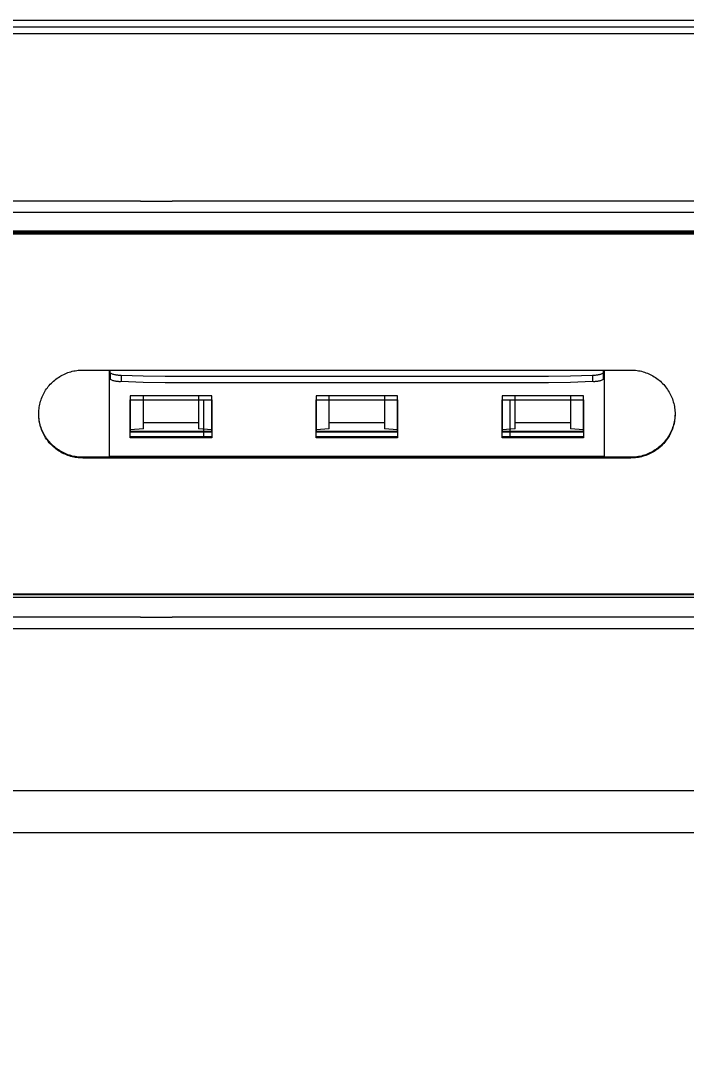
# Model space of a CAD drawing. Header units: inches. Extents: x -8 to 201, y -1 to 136.
# Drawn here: x 58.54 to 62.7, y 119.31 to 125.76 of the extents above; entities that cross this region are included whole.
import ezdxf

# ---------------------------------------------------------------- set-up
doc = ezdxf.new("R2010")
doc.units = ezdxf.units.IN
doc.layers.add('ZANO_R', color=7, linetype='Continuous', lineweight=0)
doc.layers.add('ZANO_W', color=1, linetype='Continuous', lineweight=0)
doc.styles.get("Standard").update_dxf_attribs({"font": 'arial.ttf'})
doc.dimstyles.new('amerykanie', dxfattribs={"dimtxt": 50, "dimasz": 50, "dimexe": 0.5, "dimexo": 0.5, "dimgap": 1, "dimtad": 1, "dimdec": 0, "dimzin": 0, "dimlunit": 5, "dimtxsty": 'Standard', "dimcen": 0.09, "dimclrd": 1, "dimclre": 1, "dimclrt": 1, "dimazin": 0, "dimtfac": 1, "dimtdec": 0, "dimtmove": 0, "dimatfit": 3, "dimfxl": 1, "dimtzin": 0, "dimarcsym": 1})

# ---------------------------------------------------------------- blocks, each defined once
blk = doc.blocks.new('*D477')
at = {"layer": 'ZANO_W', "color": 1, "lineweight": -2}
blk.add_arc((154.9429, 107.9573), 5.9376, 93.97094, 170.33898, dxfattribs=at)
at = {"layer": 'ZANO_W', "color": 1}
for points in [[(154.5292, 113.7141), (154.5342, 114.0474), (155.5316, 113.8657)], [(148.9234, 108.9678), (149.2555, 108.9397), (149.0053, 107.9573)]]:
    blk.add_solid(points, dxfattribs=at)
at = {"layer": 'ZANO_W', "color": 1, "insert": (150.0585, 113.3526), "char_height": 1.625, "attachment_point": 5, "rotation": 42.15496}
blk.add_mtext("95%%d41'", dxfattribs=at)

msp = doc.modelspace()

# ---------------------------------------------------------------- linework, layer by layer
at = {"layer": 'ZANO_R'}
for p, q in [((109.43108, 125.75811), (11.74279, 125.75811)), ((109.67578, 125.67464), (11.61288, 125.67464)), ((11.72648, 125.71874), (109.44739, 125.71874)), ((59.29305, 124.63101), (55.85185, 124.63101)), ((59.29305, 124.63101), (59.4899, 124.63101)), ((62.9311, 124.63101), (59.4899, 124.63101)), ((55.85185, 124.56074), (59.29305, 124.56074)), ((59.29305, 124.56074), (59.4899, 124.56074)), ((59.4899, 124.56074), (62.9311, 124.56074)), ((62.94323, 124.44215), (58.34543, 124.44215)), ((62.94323, 124.43735), (58.34543, 124.43735)), ((62.94323, 124.43272), (58.34543, 124.43272)), ((62.94323, 124.42809), (58.34543, 124.42809)), ((62.94323, 124.42345), (58.34543, 124.42345)), ((58.78712, 123.53508), (58.7953, 123.5399)), ((58.7953, 123.5399), (58.80365, 123.54445)), ((58.80365, 123.54445), (58.81215, 123.5487)), ((58.81215, 123.5487), (58.82079, 123.55266)), ((58.82079, 123.55266), (58.82956, 123.55631)), ((58.82956, 123.55631), (58.83846, 123.55966)), ((58.83846, 123.55966), (58.84746, 123.5627)), ((58.84746, 123.5627), (58.85656, 123.56542)), ((58.85656, 123.56542), (58.86576, 123.56783)), ((58.86576, 123.56783), (58.87503, 123.56992)), ((58.87503, 123.56992), (58.88437, 123.57169)), ((58.88437, 123.57169), (58.89376, 123.57314)), ((58.89376, 123.57314), (58.9032, 123.57426)), ((58.9032, 123.57426), (58.91267, 123.57505)), ((58.91267, 123.57505), (58.92216, 123.57551)), ((58.92216, 123.57551), (58.93166, 123.57565)), ((58.93166, 123.57565), (62.357, 123.57565)), ((59.09899, 123.03078), (59.09899, 123.57565)), ((59.10214, 123.55849), (59.10214, 123.57565)), ((59.10214, 123.55849), (59.10214, 123.55752)), ((59.10214, 123.55752), (59.10646, 123.55555)), ((59.10214, 123.55708), (59.10214, 123.51827)), ((59.10646, 123.55555), (59.11084, 123.55372)), ((59.11084, 123.55372), (59.11528, 123.55205)), ((59.11528, 123.55205), (59.11978, 123.55053)), ((59.11978, 123.55053), (59.12433, 123.54917)), ((59.12433, 123.54917), (59.12892, 123.54797)), ((59.12892, 123.54797), (59.13355, 123.54693)), ((59.13355, 123.54693), (59.13822, 123.54604)), ((59.13822, 123.54604), (59.14291, 123.54532)), ((59.14291, 123.54532), (59.14762, 123.54476)), ((59.14762, 123.54476), (59.15236, 123.54436)), ((59.15236, 123.54436), (59.1571, 123.54413)), ((59.1571, 123.54413), (59.16184, 123.54406)), ((59.16184, 123.54406), (59.16659, 123.54416)), ((59.16659, 123.54416), (59.17133, 123.54441)), ((59.17133, 123.54441), (59.17133, 123.50516)), ((59.17133, 123.54441), (59.30879, 123.53908)), ((61.97986, 123.53908), (62.11733, 123.54441)), ((62.11733, 123.54441), (62.11733, 123.50516)), ((62.11733, 123.54441), (62.12207, 123.54416)), ((62.12207, 123.54416), (62.12682, 123.54406)), ((62.12682, 123.54406), (62.13156, 123.54413)), ((62.13156, 123.54413), (62.1363, 123.54436)), ((62.1363, 123.54436), (62.14103, 123.54476)), ((62.14103, 123.54476), (62.14575, 123.54532)), ((62.14575, 123.54532), (62.15044, 123.54604)), ((62.15044, 123.54604), (62.1551, 123.54693)), ((62.1551, 123.54693), (62.15974, 123.54797)), ((62.15974, 123.54797), (62.16433, 123.54917)), ((62.16433, 123.54917), (62.16888, 123.55053)), ((62.16888, 123.55053), (62.17337, 123.55205)), ((62.17337, 123.55205), (62.17782, 123.55372)), ((62.17782, 123.55372), (62.1822, 123.55555)), ((62.1822, 123.55555), (62.18652, 123.55752)), ((62.18652, 123.55849), (62.18652, 123.57565)), ((62.18652, 123.55752), (62.18652, 123.55849)), ((62.18652, 123.51827), (62.18652, 123.55708)), ((62.18967, 123.57565), (62.18967, 123.03078)), ((62.357, 123.57565), (62.3666, 123.57549)), ((62.3666, 123.57549), (62.37619, 123.57501)), ((62.37619, 123.57501), (62.38576, 123.57418)), ((62.38576, 123.57418), (62.3953, 123.57303)), ((62.3953, 123.57303), (62.40479, 123.57154)), ((62.40479, 123.57154), (62.41422, 123.56972)), ((62.41422, 123.56972), (62.42358, 123.56757)), ((62.42358, 123.56757), (62.43286, 123.5651)), ((62.43286, 123.5651), (62.44205, 123.56231)), ((62.44205, 123.56231), (62.45114, 123.5592)), ((62.45114, 123.5592), (62.46011, 123.55577)), ((62.46011, 123.55577), (62.46896, 123.55203)), ((62.46896, 123.55203), (62.47767, 123.54798)), ((62.47767, 123.54798), (62.48624, 123.54364)), ((62.48624, 123.54364), (62.49464, 123.53899)), ((58.71623, 123.47248), (58.72229, 123.4798)), ((58.72229, 123.4798), (58.7286, 123.48691)), ((58.7286, 123.48691), (58.73516, 123.49379)), ((58.73516, 123.49379), (58.74195, 123.50044)), ((58.74195, 123.50044), (58.74896, 123.50685)), ((58.74896, 123.50685), (58.75619, 123.51302)), ((58.75619, 123.51302), (58.76363, 123.51893)), ((58.76363, 123.51893), (58.77127, 123.52458)), ((58.77127, 123.52458), (58.7791, 123.52997)), ((58.7791, 123.52997), (58.78712, 123.53508)), ((59.10214, 123.51827), (59.10646, 123.5163)), ((59.10646, 123.5163), (59.11084, 123.51447)), ((59.11084, 123.51447), (59.11528, 123.5128)), ((59.11528, 123.5128), (59.11978, 123.51128)), ((59.11978, 123.51128), (59.12433, 123.50992)), ((59.12433, 123.50992), (59.12892, 123.50872)), ((59.12892, 123.50872), (59.13355, 123.50768)), ((59.13355, 123.50768), (59.13822, 123.50679)), ((59.13822, 123.50679), (59.14291, 123.50607)), ((59.14291, 123.50607), (59.14762, 123.50551)), ((59.14762, 123.50551), (59.15236, 123.50511)), ((59.15236, 123.50511), (59.1571, 123.50488)), ((59.1571, 123.50488), (59.16184, 123.50481)), ((59.16184, 123.50481), (59.16659, 123.50491)), ((59.16659, 123.50491), (59.17133, 123.50516)), ((59.17133, 123.50516), (59.30879, 123.49983)), ((59.30879, 123.53908), (59.44635, 123.53749)), ((59.30879, 123.49983), (59.44635, 123.49824)), ((59.44635, 123.53749), (61.84231, 123.53749)), ((59.44635, 123.49824), (61.84231, 123.49824)), ((61.84231, 123.53749), (61.97986, 123.53908)), ((61.84231, 123.49824), (61.97986, 123.49983)), ((61.97986, 123.49983), (62.11733, 123.50516)), ((62.11733, 123.50516), (62.12207, 123.50491)), ((62.12207, 123.50491), (62.12682, 123.50481)), ((62.12682, 123.50481), (62.13156, 123.50488)), ((62.13156, 123.50488), (62.1363, 123.50511)), ((62.1363, 123.50511), (62.14103, 123.50551)), ((62.14103, 123.50551), (62.14575, 123.50607)), ((62.14575, 123.50607), (62.15044, 123.50679)), ((62.15044, 123.50679), (62.1551, 123.50768)), ((62.1551, 123.50768), (62.15974, 123.50872)), ((62.15974, 123.50872), (62.16433, 123.50992)), ((62.16433, 123.50992), (62.16888, 123.51128)), ((62.16888, 123.51128), (62.17337, 123.5128)), ((62.17337, 123.5128), (62.17782, 123.51447)), ((62.17782, 123.51447), (62.1822, 123.5163)), ((62.1822, 123.5163), (62.18652, 123.51827)), ((62.49464, 123.53899), (62.50288, 123.53406)), ((62.50288, 123.53406), (62.51095, 123.52884)), ((62.51095, 123.52884), (62.51882, 123.52334)), ((62.51882, 123.52334), (62.5265, 123.51757)), ((62.5265, 123.51757), (62.53398, 123.51154)), ((62.53398, 123.51154), (62.54124, 123.50525)), ((62.54124, 123.50525), (62.54827, 123.49871)), ((62.54827, 123.49871), (62.55507, 123.49193)), ((62.55507, 123.49193), (62.56164, 123.48491)), ((62.56164, 123.48491), (62.56795, 123.47767)), ((62.56795, 123.47767), (62.574, 123.47022)), ((58.67751, 123.40733), (58.68135, 123.41603)), ((58.68135, 123.41603), (58.68548, 123.42458)), ((58.68548, 123.42458), (58.6899, 123.433)), ((58.6899, 123.433), (58.69461, 123.44125)), ((58.69461, 123.44125), (58.69961, 123.44933)), ((58.69961, 123.44933), (58.70488, 123.45724)), ((58.70488, 123.45724), (58.71042, 123.46496)), ((58.71042, 123.46496), (58.71623, 123.47248)), ((59.73721, 123.41515), (59.22852, 123.41515)), ((59.22852, 123.41515), (59.22852, 123.18954)), ((59.31018, 123.20874), (59.31018, 123.41515)), ((59.65555, 123.41515), (59.65555, 123.20874)), ((59.73721, 123.18954), (59.73721, 123.41515)), ((60.89816, 123.41515), (60.38999, 123.41515)), ((60.38999, 123.41515), (60.38999, 123.18954)), ((60.47164, 123.20874), (60.47164, 123.41515)), ((60.81702, 123.41515), (60.81702, 123.20874)), ((60.89816, 123.18954), (60.89816, 123.41515)), ((61.55145, 123.41515), (61.55145, 123.18954)), ((62.06014, 123.41515), (61.55145, 123.41515)), ((61.63311, 123.20874), (61.63311, 123.41515)), ((61.97848, 123.41515), (61.97848, 123.20874)), ((62.06014, 123.18954), (62.06014, 123.41515)), ((62.574, 123.47022), (62.5798, 123.46256)), ((62.5798, 123.46256), (62.58532, 123.4547)), ((62.58532, 123.4547), (62.59056, 123.44665)), ((62.59056, 123.44665), (62.59552, 123.43843)), ((62.59552, 123.43843), (62.60019, 123.43003)), ((62.60019, 123.43003), (62.60456, 123.42148)), ((62.60456, 123.42148), (62.60864, 123.41278)), ((62.60864, 123.41278), (62.6124, 123.40395)), ((58.65938, 123.34349), (58.66102, 123.35285)), ((58.66102, 123.35285), (58.66297, 123.36215)), ((58.66297, 123.36215), (58.66525, 123.37138)), ((58.66525, 123.37138), (58.66785, 123.38052)), ((58.66785, 123.38052), (58.67076, 123.38957)), ((58.67076, 123.38957), (58.67398, 123.39851)), ((58.67398, 123.39851), (58.67751, 123.40733)), ((59.22852, 123.38866), (59.73721, 123.38866)), ((59.22852, 123.15316), (59.22852, 123.38866)), ((59.68853, 123.15779), (59.68853, 123.38866)), ((59.73721, 123.38866), (59.73721, 123.15316)), ((60.38999, 123.38866), (60.89867, 123.38866)), ((60.38999, 123.15316), (60.38999, 123.38866)), ((60.89867, 123.38866), (60.89867, 123.15316)), ((61.55145, 123.38866), (62.06014, 123.38866)), ((61.55145, 123.15316), (61.55145, 123.38866)), ((61.60013, 123.38866), (61.60013, 123.15779)), ((62.06014, 123.38866), (62.06014, 123.15316)), ((62.6124, 123.40395), (62.61586, 123.39498)), ((62.61586, 123.39498), (62.619, 123.38591)), ((62.619, 123.38591), (62.62182, 123.37673)), ((62.62182, 123.37673), (62.62432, 123.36745)), ((62.62432, 123.36745), (62.6265, 123.3581)), ((62.6265, 123.3581), (62.62835, 123.34867)), ((62.62835, 123.34867), (62.62986, 123.33919)), ((58.6561, 123.30565), (58.65643, 123.31514)), ((58.6561, 123.29614), (58.6561, 123.30565)), ((58.65643, 123.28664), (58.6561, 123.29614)), ((58.65652, 123.28997), (58.65613, 123.29943)), ((58.65643, 123.31514), (58.65709, 123.32462)), ((58.65709, 123.27716), (58.65643, 123.28664)), ((58.65723, 123.28052), (58.65652, 123.28997)), ((58.65709, 123.32462), (58.65807, 123.33408)), ((58.65807, 123.33408), (58.65938, 123.34349)), ((62.62986, 123.33919), (62.63105, 123.32966)), ((62.63105, 123.32966), (62.6319, 123.32009)), ((62.63214, 123.28997), (62.63143, 123.28053)), ((62.6319, 123.32009), (62.63242, 123.3105)), ((62.63242, 123.29129), (62.6319, 123.2817)), ((62.63253, 123.29943), (62.63214, 123.28997)), ((62.63242, 123.3105), (62.6326, 123.30089)), ((62.6326, 123.30089), (62.63242, 123.29129)), ((58.65807, 123.26771), (58.65709, 123.27716)), ((58.65827, 123.27111), (58.65723, 123.28052)), ((58.65938, 123.2583), (58.65807, 123.26771)), ((58.65963, 123.26174), (58.65827, 123.27111)), ((58.66102, 123.24894), (58.65938, 123.2583)), ((58.66131, 123.25242), (58.65963, 123.26174)), ((58.66297, 123.23964), (58.66102, 123.24894)), ((58.66331, 123.24317), (58.66131, 123.25242)), ((58.66525, 123.23041), (58.66297, 123.23964)), ((58.66563, 123.23399), (58.66331, 123.24317)), ((58.66785, 123.22127), (58.66525, 123.23041)), ((58.66827, 123.22489), (58.66563, 123.23399)), ((58.67076, 123.21222), (58.66785, 123.22127)), ((58.67121, 123.21589), (58.66827, 123.22489)), ((59.65555, 123.24539), (59.31018, 123.24539)), ((60.81702, 123.24539), (60.47164, 123.24539)), ((61.97848, 123.24539), (61.63311, 123.24539)), ((62.62039, 123.22489), (62.61745, 123.21589)), ((62.62182, 123.22506), (62.619, 123.21588)), ((62.62303, 123.23399), (62.62039, 123.22489)), ((62.62432, 123.23434), (62.62182, 123.22506)), ((62.62535, 123.24317), (62.62303, 123.23399)), ((62.6265, 123.24369), (62.62432, 123.23434)), ((62.62735, 123.25242), (62.62535, 123.24317)), ((62.62835, 123.25312), (62.6265, 123.24369)), ((62.62903, 123.26174), (62.62735, 123.25242)), ((62.62986, 123.2626), (62.62835, 123.25312)), ((62.63039, 123.27111), (62.62903, 123.26174)), ((62.63105, 123.27213), (62.62986, 123.2626)), ((62.63143, 123.28053), (62.63039, 123.27111)), ((62.6319, 123.2817), (62.63105, 123.27213)), ((58.67398, 123.20328), (58.67076, 123.21222)), ((58.67446, 123.207), (58.67121, 123.21589)), ((58.67751, 123.19446), (58.67398, 123.20328)), ((58.67802, 123.19822), (58.67446, 123.207)), ((58.68135, 123.18576), (58.67751, 123.19446)), ((58.68188, 123.18957), (58.67802, 123.19822)), ((58.68548, 123.1772), (58.68135, 123.18576)), ((58.68603, 123.18106), (58.68188, 123.18957)), ((58.6899, 123.16879), (58.68548, 123.1772)), ((58.69047, 123.1727), (58.68603, 123.18106)), ((58.69461, 123.16054), (58.6899, 123.16879)), ((58.6952, 123.1645), (58.69047, 123.1727)), ((58.69961, 123.15245), (58.69461, 123.16054)), ((58.70021, 123.15646), (58.6952, 123.1645)), ((58.70549, 123.1486), (58.70021, 123.15646)), ((59.31018, 123.20874), (59.22852, 123.20234)), ((59.22852, 123.19417), (59.73721, 123.19417)), ((59.22852, 123.18954), (59.73721, 123.18954)), ((59.73721, 123.15779), (59.22852, 123.15779)), ((59.73721, 123.15316), (59.22852, 123.15316)), ((59.73721, 123.20234), (59.65555, 123.20874)), ((60.47164, 123.20874), (60.38999, 123.20234)), ((60.38999, 123.19417), (60.89816, 123.19417)), ((60.38999, 123.18954), (60.89816, 123.18954)), ((60.89867, 123.15779), (60.38999, 123.15779)), ((60.89867, 123.15316), (60.38999, 123.15316)), ((60.89816, 123.20238), (60.81702, 123.20874)), ((61.63311, 123.20874), (61.55145, 123.20234)), ((61.55145, 123.19417), (62.06014, 123.19417)), ((61.55145, 123.18954), (62.06014, 123.18954)), ((62.06014, 123.15779), (61.55145, 123.15779)), ((62.06014, 123.15316), (61.55145, 123.15316)), ((62.06014, 123.20234), (61.97848, 123.20874)), ((62.58845, 123.15646), (62.58317, 123.1486)), ((62.59056, 123.15514), (62.58532, 123.14709)), ((62.59346, 123.1645), (62.58845, 123.15646)), ((62.59552, 123.16336), (62.59056, 123.15514)), ((62.59818, 123.1727), (62.59346, 123.1645)), ((62.60019, 123.17176), (62.59552, 123.16336)), ((62.60263, 123.18106), (62.59818, 123.1727)), ((62.60456, 123.18031), (62.60019, 123.17176)), ((62.60678, 123.18957), (62.60263, 123.18106)), ((62.60864, 123.18901), (62.60456, 123.18031)), ((62.61064, 123.19822), (62.60678, 123.18957)), ((62.6124, 123.19784), (62.60864, 123.18901)), ((62.61419, 123.207), (62.61064, 123.19822)), ((62.61586, 123.2068), (62.6124, 123.19784)), ((62.61745, 123.21589), (62.61419, 123.207)), ((62.619, 123.21588), (62.61586, 123.2068)), ((58.70488, 123.14455), (58.69961, 123.15245)), ((58.71042, 123.13683), (58.70488, 123.14455)), ((58.71104, 123.14092), (58.70549, 123.1486)), ((58.71623, 123.1293), (58.71042, 123.13683)), ((58.71685, 123.13345), (58.71104, 123.14092)), ((58.72229, 123.12199), (58.71623, 123.1293)), ((58.72291, 123.12617), (58.71685, 123.13345)), ((58.7286, 123.11488), (58.72229, 123.12199)), ((58.72922, 123.11911), (58.72291, 123.12617)), ((58.73516, 123.108), (58.7286, 123.11488)), ((58.73577, 123.11227), (58.72922, 123.11911)), ((58.74195, 123.10135), (58.73516, 123.108)), ((58.74255, 123.10566), (58.73577, 123.11227)), ((58.74896, 123.09494), (58.74195, 123.10135)), ((58.74955, 123.09929), (58.74255, 123.10566)), ((58.75619, 123.08877), (58.74896, 123.09494)), ((58.75677, 123.09316), (58.74955, 123.09929)), ((58.76363, 123.08286), (58.75619, 123.08877)), ((58.7642, 123.08728), (58.75677, 123.09316)), ((62.53189, 123.09316), (62.52446, 123.08728)), ((62.53398, 123.09025), (62.5265, 123.08421)), ((62.53911, 123.09929), (62.53189, 123.09316)), ((62.54124, 123.09654), (62.53398, 123.09025)), ((62.54611, 123.10566), (62.53911, 123.09929)), ((62.54827, 123.10308), (62.54124, 123.09654)), ((62.55289, 123.11227), (62.54611, 123.10566)), ((62.55507, 123.10986), (62.54827, 123.10308)), ((62.55944, 123.11911), (62.55289, 123.11227)), ((62.56164, 123.11687), (62.55507, 123.10986)), ((62.56575, 123.12617), (62.55944, 123.11911)), ((62.56795, 123.12411), (62.56164, 123.11687)), ((62.57181, 123.13345), (62.56575, 123.12617)), ((62.574, 123.13157), (62.56795, 123.12411)), ((62.57762, 123.14092), (62.57181, 123.13345)), ((62.5798, 123.13923), (62.574, 123.13157)), ((62.58317, 123.1486), (62.57762, 123.14092)), ((62.58532, 123.14709), (62.5798, 123.13923)), ((58.77127, 123.07721), (58.76363, 123.08286)), ((58.77182, 123.08166), (58.7642, 123.08728)), ((58.7791, 123.07182), (58.77127, 123.07721)), ((58.77963, 123.07631), (58.77182, 123.08166)), ((58.78712, 123.06671), (58.7791, 123.07182)), ((58.78762, 123.07123), (58.77963, 123.07631)), ((58.7953, 123.06188), (58.78712, 123.06671)), ((58.79578, 123.06643), (58.78762, 123.07123)), ((58.80365, 123.05734), (58.7953, 123.06188)), ((58.8041, 123.06191), (58.79578, 123.06643)), ((58.81215, 123.05309), (58.80365, 123.05734)), ((58.81258, 123.05768), (58.8041, 123.06191)), ((58.82079, 123.04913), (58.81215, 123.05309)), ((58.82119, 123.05374), (58.81258, 123.05768)), ((58.82956, 123.04548), (58.82079, 123.04913)), ((58.82993, 123.0501), (58.82119, 123.05374)), ((58.83846, 123.04213), (58.82956, 123.04548)), ((58.8388, 123.04677), (58.82993, 123.0501)), ((58.84746, 123.03909), (58.83846, 123.04213)), ((58.84777, 123.04374), (58.8388, 123.04677)), ((58.85656, 123.03636), (58.84746, 123.03909)), ((58.85684, 123.04103), (58.84777, 123.04374)), ((58.86576, 123.03395), (58.85656, 123.03636)), ((58.866, 123.03862), (58.85684, 123.04103)), ((58.87503, 123.03186), (58.86576, 123.03395)), ((58.87524, 123.03654), (58.866, 123.03862)), ((58.88437, 123.03009), (58.87503, 123.03186)), ((58.88454, 123.03477), (58.87524, 123.03654)), ((58.89376, 123.02865), (58.88437, 123.03009)), ((58.8939, 123.03332), (58.88454, 123.03477)), ((58.9032, 123.02753), (58.89376, 123.02865)), ((58.9033, 123.0322), (58.8939, 123.03332)), ((58.91267, 123.02674), (58.9032, 123.02753)), ((58.91274, 123.0314), (58.9033, 123.0322)), ((58.92216, 123.02628), (58.91267, 123.02674)), ((58.92219, 123.03092), (58.91274, 123.0314)), ((58.93166, 123.02614), (58.92216, 123.02628)), ((58.93166, 123.03078), (58.92219, 123.03092)), ((62.357, 123.03078), (58.93166, 123.03078)), ((62.357, 123.02614), (58.93166, 123.02614)), ((62.18967, 123.03541), (59.09899, 123.03541)), ((62.36647, 123.03092), (62.357, 123.03078)), ((62.3666, 123.02629), (62.357, 123.02614)), ((62.37592, 123.0314), (62.36647, 123.03092)), ((62.37619, 123.02678), (62.3666, 123.02629)), ((62.38536, 123.0322), (62.37592, 123.0314)), ((62.38576, 123.0276), (62.37619, 123.02678)), ((62.39476, 123.03332), (62.38536, 123.0322)), ((62.3953, 123.02876), (62.38576, 123.0276)), ((62.40412, 123.03477), (62.39476, 123.03332)), ((62.40479, 123.03025), (62.3953, 123.02876)), ((62.41342, 123.03654), (62.40412, 123.03477)), ((62.41422, 123.03207), (62.40479, 123.03025)), ((62.42266, 123.03862), (62.41342, 123.03654)), ((62.42358, 123.03421), (62.41422, 123.03207)), ((62.43182, 123.04103), (62.42266, 123.03862)), ((62.43286, 123.03668), (62.42358, 123.03421)), ((62.44089, 123.04374), (62.43182, 123.04103)), ((62.44205, 123.03948), (62.43286, 123.03668)), ((62.44986, 123.04677), (62.44089, 123.04374)), ((62.45114, 123.04259), (62.44205, 123.03948)), ((62.45873, 123.0501), (62.44986, 123.04677)), ((62.46011, 123.04602), (62.45114, 123.04259)), ((62.46747, 123.05374), (62.45873, 123.0501)), ((62.46896, 123.04976), (62.46011, 123.04602)), ((62.47608, 123.05768), (62.46747, 123.05374)), ((62.47767, 123.05381), (62.46896, 123.04976)), ((62.48455, 123.06191), (62.47608, 123.05768)), ((62.48624, 123.05815), (62.47767, 123.05381)), ((62.49288, 123.06643), (62.48455, 123.06191)), ((62.49464, 123.0628), (62.48624, 123.05815)), ((62.50104, 123.07123), (62.49288, 123.06643)), ((62.50288, 123.06773), (62.49464, 123.0628)), ((62.50903, 123.07631), (62.50104, 123.07123)), ((62.51095, 123.07295), (62.50288, 123.06773)), ((62.51684, 123.08166), (62.50903, 123.07631)), ((62.51882, 123.07845), (62.51095, 123.07295)), ((62.52446, 123.08728), (62.51684, 123.08166)), ((62.5265, 123.08421), (62.51882, 123.07845)), ((58.34543, 122.17833), (62.94323, 122.17833)), ((58.34543, 122.17261), (62.94323, 122.17261)), ((58.34543, 122.15778), (62.94323, 122.15778)), ((59.29305, 122.03225), (55.85185, 122.03225)), ((59.29305, 122.03225), (59.4899, 122.03225)), ((62.9311, 122.03225), (59.4899, 122.03225)), ((55.85185, 121.96199), (59.29305, 121.96199)), ((59.29305, 121.96199), (59.4899, 121.96199)), ((59.4899, 121.96199), (62.9311, 121.96199)), ((16.02252, 120.95002), (105.26613, 120.95002)), ((105.51973, 120.68466), (15.76085, 120.68466))]:
    msp.add_line(p, q, dxfattribs=at)

# ---------------------------------------------------------------- dimensions: what is measured, and where the dimension line sits
at = {"layer": 'ZANO_W'}
dim = msp.add_angular_dim_2l(base=(152.32078, 113.28462), line1=((-3.00331, 107.95732), (188.98537, 107.95732)), line2=((154.94549, 107.98326), (156.67065, 125.29747)), dimstyle='amerykanie', override={"dimtxt": 1.625, "dimasz": 1, "dimgap": 0.5, "dimdec": 4, "dimaunit": 1, "dimadec": 1, "dimtdec": 4, "dimtmove": 1, "dimfrac": 2}, dxfattribs=at)
dim.commit()
dim.dimension.update_dxf_attribs({"geometry": '*D477', "text_midpoint": (150.05845, 113.35263)})

doc.saveas('drawing.dxf')
